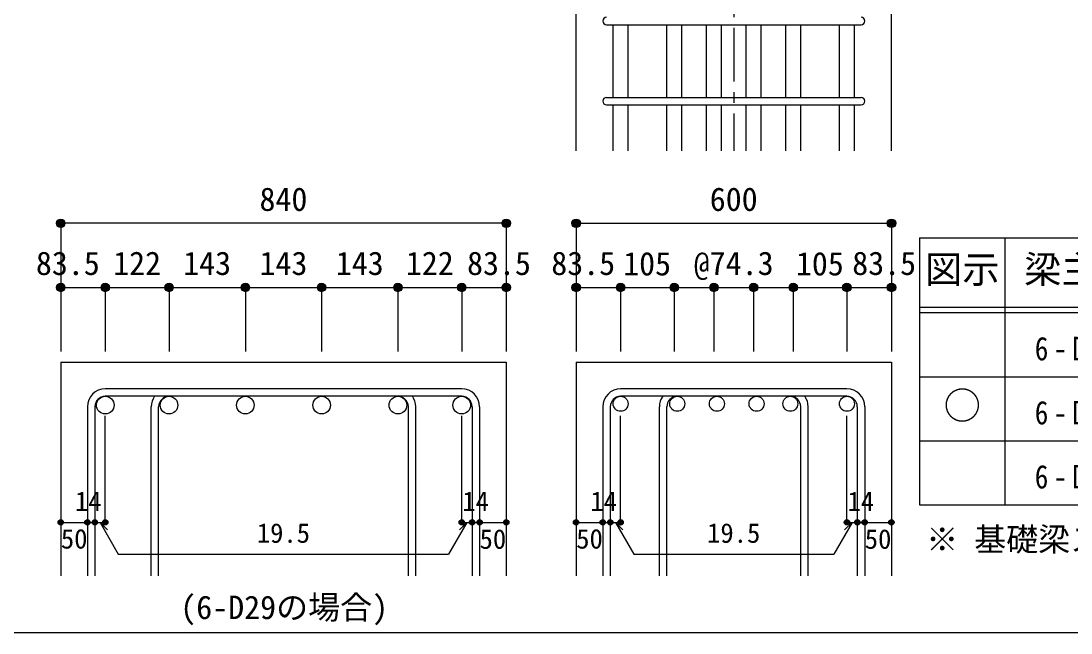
# Model space of a CAD drawing. Units: millimetres at full size, sheet at 1:20, with parts at other scales. Extents: x -3982 to 3969, y -2797 to 2801.
# Drawn here: x -719 to 1249, y -2797 to -1651 of the extents above; entities that cross this region are included whole.
import ezdxf
from ezdxf.enums import TextEntityAlignment as Align

# ---------------------------------------------------------------- set-up
doc = ezdxf.new("R2010")
doc.units = ezdxf.units.MM
doc.header["$LTSCALE"] = 20
doc.header["$PDMODE"] = 32
doc.header["$PDSIZE"] = 10
doc.linetypes.add('CHAIN1', pattern=[8, 5, -1, 1, -1])
for name, color, linetype in [('6-1_躯体線', 2, 'Continuous'), ('6-5_梁主筋', 7, 'Continuous'), ('6-6_S.T.P.', 7, 'Continuous'), ('6-7_文字', 7, 'Continuous'), ('6-D_寸法', 4, 'Continuous'), ('6-E_枠', 7, 'Continuous'), ('F-0_枠', 6, 'Continuous')]:
    doc.layers.add(name, color=color, linetype=linetype)
doc.styles.add('ＭＳ ゴシック', font='')
doc.styles.get('ＭＳ ゴシック').set_extended_font_data('MS Gothic')

msp = doc.modelspace()

# ---------------------------------------------------------------- linework, layer by layer
at = {"layer": '6-1_躯体線'}
for p, q in [((321.35, -1893.84), (321.35, -1493.84)), ((912.35, -1893.84), (912.35, -1493.84)), ((-644.51, -2289.67), (-644.51, -2689.67)), ((-644.51, -2289.67), (190.49, -2289.67)), ((190.49, -2289.67), (190.49, -2689.67)), ((321.35, -2289.67), (321.35, -2689.67)), ((321.35, -2289.67), (912.35, -2289.67)), ((912.35, -2289.67), (912.35, -2689.67))]:
    msp.add_line(p, q, dxfattribs=at)
at = {"layer": '6-5_梁主筋'}
for p, q in [((390.85, -1793.84), (390.85, -1657.84)), ((418.85, -1793.84), (418.85, -1657.84)), ((491.36, -1793.84), (491.36, -1657.84)), ((519.36, -1793.84), (519.36, -1657.84)), ((565.69, -1793.84), (565.69, -1657.84)), ((593.69, -1793.84), (593.69, -1657.84)), ((640.02, -1793.84), (640.02, -1657.84)), ((668.02, -1793.84), (668.02, -1657.84)), ((714.36, -1793.84), (714.36, -1657.84)), ((742.36, -1793.84), (742.36, -1657.84)), ((814.85, -1793.84), (814.85, -1657.84)), ((842.85, -1793.84), (842.85, -1657.84)), ((390.85, -1893.84), (390.85, -1807.84)), ((418.85, -1893.84), (418.85, -1807.84)), ((491.36, -1893.84), (491.36, -1807.84)), ((519.36, -1893.84), (519.36, -1807.84)), ((565.69, -1893.84), (565.69, -1807.84)), ((593.69, -1893.84), (593.69, -1807.84)), ((640.02, -1893.84), (640.02, -1807.84)), ((668.02, -1893.84), (668.02, -1807.84)), ((714.36, -1893.84), (714.36, -1807.84)), ((742.36, -1893.84), (742.36, -1807.84)), ((814.85, -1893.84), (814.85, -1807.84)), ((842.85, -1893.84), (842.85, -1807.84))]:
    msp.add_line(p, q, dxfattribs=at)
at = {"layer": '6-5_梁主筋', "color": 3}
for centre, radius in [((-561.01, -2370.17), 16.5), ((-441.51, -2370.17), 16.5), ((-298.51, -2370.17), 16.5), ((-155.51, -2370.17), 16.5), ((-12.51, -2370.17), 16.5), ((106.99, -2370.17), 16.5), ((404.85, -2367.67), 14), ((510.85, -2367.67), 14), ((585.19, -2367.67), 14), ((659.52, -2367.67), 14), ((722.85, -2367.67), 14), ((828.85, -2367.67), 14)]:
    msp.add_circle(centre, radius, dxfattribs=at)
at = {"layer": '6-6_S.T.P.'}
for p, q in [((378.35, -1657.84), (855.35, -1657.84)), ((378.35, -1793.84), (855.35, -1793.84)), ((378.35, -1807.84), (855.35, -1807.84)), ((106.99, -2339.67), (-561.01, -2339.67)), ((828.85, -2339.67), (404.85, -2339.67)), ((106.99, -2353.67), (-561.01, -2353.67)), ((828.85, -2353.67), (404.85, -2353.67)), ((-594.51, -2373.17), (-594.51, -2689.67)), ((-580.51, -2373.17), (-580.51, -2689.67)), ((-475.01, -2689.67), (-475.01, -2373.17)), ((-461.01, -2689.67), (-461.01, -2373.17)), ((6.99, -2689.67), (6.99, -2373.17)), ((20.99, -2689.67), (20.99, -2373.17)), ((126.49, -2373.17), (126.49, -2689.67)), ((140.49, -2373.17), (140.49, -2689.67)), ((371.35, -2373.17), (371.35, -2689.67)), ((385.35, -2373.17), (385.35, -2689.67)), ((477.35, -2689.67), (477.35, -2373.17)), ((491.35, -2689.67), (491.35, -2373.17)), ((742.35, -2689.67), (742.35, -2373.17)), ((756.35, -2689.67), (756.35, -2373.17)), ((848.35, -2373.17), (848.35, -2689.67)), ((862.35, -2373.17), (862.35, -2689.67))]:
    msp.add_line(p, q, dxfattribs=at)
for centre, radius, start, end in [((378.35, -1650.84), 7, 90, 270), ((855.35, -1650.84), 7, 270, 90), ((378.35, -1800.84), 7, 90, 270), ((855.35, -1800.84), 7, 270, 90), ((-561.01, -2373.17), 33.5, 90, 180), ((106.99, -2373.17), 33.5, 0, 90), ((404.85, -2373.17), 33.5, 90, 180), ((828.85, -2373.17), 33.5, 0, 90), ((-561.01, -2373.17), 19.5, 90, 180), ((-441.51, -2373.17), 33.5, 144.40235, 180), ((-441.51, -2373.17), 19.5, 90, 180), ((-12.51, -2373.17), 19.5, 0, 90), ((-12.51, -2373.17), 33.5, 0, 35.59765), ((106.99, -2373.17), 19.5, 0, 90), ((404.85, -2373.17), 19.5, 90, 180), ((510.85, -2373.17), 33.5, 144.40235, 180), ((510.85, -2373.17), 19.5, 90, 180), ((722.85, -2373.17), 19.5, 0, 90), ((722.85, -2373.17), 33.5, 0, 35.59765), ((828.85, -2373.17), 19.5, 0, 90)]:
    msp.add_arc(centre, radius, start, end, dxfattribs=at)
at = {"layer": '6-D_寸法', "linetype": 'CHAIN1'}
msp.add_line((616.85, -543.84), (616.85, -1893.84), dxfattribs=at)
at = {"layer": '6-D_寸法'}
for p, q in [((-644.51, -2029.67), (-644.51, -2149.67)), ((190.49, -2029.67), (-644.51, -2029.67)), ((190.49, -2029.67), (190.49, -2149.67)), ((321.35, -2029.67), (321.35, -2149.67)), ((321.35, -2029.67), (912.35, -2029.67)), ((912.35, -2029.67), (912.35, -2149.67)), ((-644.51, -2149.67), (-644.51, -2269.67)), ((-644.51, -2149.67), (-441.51, -2149.67)), ((-561.01, -2149.67), (-561.01, -2269.67)), ((-561.01, -2149.67), (-561.01, -2269.67)), ((-561.01, -2149.67), (-561.01, -2269.67)), ((-441.51, -2149.67), (-441.51, -2269.67)), ((-441.51, -2149.67), (-298.51, -2149.67)), ((-298.51, -2149.67), (-298.51, -2269.67)), ((-298.51, -2149.67), (-155.51, -2149.67)), ((-155.51, -2149.67), (-155.51, -2269.67)), ((-155.51, -2149.67), (-12.51, -2149.67)), ((-12.51, -2149.67), (-12.51, -2269.67)), ((106.99, -2149.67), (106.99, -2269.67)), ((106.99, -2149.67), (190.49, -2149.67)), ((106.99, -2149.67), (106.99, -2269.67)), ((190.49, -2149.67), (190.49, -2269.67)), ((321.35, -2149.67), (321.35, -2269.67)), ((321.35, -2149.67), (505.36, -2149.67)), ((404.85, -2149.67), (404.85, -2269.67)), ((404.85, -2149.67), (404.85, -2269.67)), ((505.36, -2149.67), (579.69, -2149.67)), ((505.36, -2149.67), (505.36, -2269.67)), ((579.69, -2149.67), (579.69, -2269.67)), ((579.69, -2149.67), (654.02, -2149.67)), ((654.02, -2149.67), (654.02, -2269.67)), ((654.02, -2149.67), (828.85, -2149.67)), ((728.36, -2149.67), (728.36, -2269.67)), ((828.85, -2149.67), (828.85, -2269.67)), ((828.85, -2149.67), (912.35, -2149.67)), ((828.85, -2149.67), (828.85, -2269.67)), ((912.35, -2149.67), (912.35, -2269.67)), ((-561.01, -2589.67), (-561.01, -2390.34)), ((106.99, -2589.67), (106.99, -2390.34)), ((404.85, -2589.67), (404.85, -2390.34)), ((828.85, -2589.67), (828.85, -2390.34)), ((-644.51, -2589.67), (-594.51, -2589.67)), ((-594.51, -2589.67), (-561.01, -2589.67)), ((-570.76, -2589.67), (-556.62, -2603.81)), ((-570.76, -2589.67), (-536.54, -2648.95)), ((116.74, -2589.67), (82.52, -2648.95)), ((116.74, -2589.67), (102.6, -2603.81)), ((106.99, -2589.67), (190.49, -2589.67)), ((126.49, -2589.67), (140.49, -2589.67)), ((321.35, -2589.67), (371.35, -2589.67)), ((371.35, -2589.67), (404.85, -2589.67)), ((395.1, -2589.67), (409.25, -2603.81)), ((395.1, -2589.67), (429.33, -2648.95)), ((838.6, -2589.67), (804.38, -2648.95)), ((838.6, -2589.67), (824.46, -2603.81)), ((828.85, -2589.67), (912.35, -2589.67)), ((848.35, -2589.67), (862.35, -2589.67)), ((-536.54, -2648.95), (82.52, -2648.95)), ((429.33, -2648.95), (804.38, -2648.95))]:
    msp.add_line(p, q, dxfattribs=at)
for points in [[(190.49, -2029.67), (190.49, -2149.67), (190.49, -2269.67)], [(912.35, -2029.67), (912.35, -2149.67), (912.35, -2269.67)], [(-12.51, -2149.67), (106.99, -2149.67), (106.99, -2269.67)]]:
    msp.add_lwpolyline(points, dxfattribs=at)
for centre, radius in [((-644.51, -2029.67), 8), ((-644.51, -2029.67), 7.2), ((-644.51, -2029.67), 6.4), ((-644.51, -2029.67), 5.6), ((-644.51, -2029.67), 4.8), ((-644.51, -2029.67), 4), ((-644.51, -2029.67), 3.2), ((190.49, -2029.67), 8), ((190.49, -2029.67), 7.2), ((190.49, -2029.67), 6.4), ((190.49, -2029.67), 5.6), ((190.49, -2029.67), 4.8), ((190.49, -2029.67), 4), ((190.49, -2029.67), 3.2), ((321.35, -2029.67), 8), ((321.35, -2029.67), 7.2), ((321.35, -2029.67), 6.4), ((321.35, -2029.67), 5.6), ((321.35, -2029.67), 4.8), ((321.35, -2029.67), 4), ((321.35, -2029.67), 3.2), ((912.35, -2029.67), 8), ((912.35, -2029.67), 7.2), ((912.35, -2029.67), 6.4), ((912.35, -2029.67), 5.6), ((912.35, -2029.67), 4.8), ((912.35, -2029.67), 4), ((912.35, -2029.67), 3.2), ((-644.51, -2029.67), 2.4), ((-644.51, -2029.67), 1.6), ((-644.51, -2029.67), 0.8), ((190.49, -2029.67), 2.4), ((190.49, -2029.67), 1.6), ((190.49, -2029.67), 0.8), ((321.35, -2029.67), 2.4), ((321.35, -2029.67), 1.6), ((321.35, -2029.67), 0.8), ((912.35, -2029.67), 2.4), ((912.35, -2029.67), 1.6), ((912.35, -2029.67), 0.8), ((-644.51, -2149.67), 8), ((-644.51, -2149.67), 7.2), ((-644.51, -2149.67), 6.4), ((-644.51, -2149.67), 5.6), ((-644.51, -2149.67), 4.8), ((-561.01, -2149.67), 8), ((-561.01, -2149.67), 7.2), ((-561.01, -2149.67), 6.4), ((-561.01, -2149.67), 5.6), ((-561.01, -2149.67), 4.8), ((-441.51, -2149.67), 8), ((-441.51, -2149.67), 7.2), ((-441.51, -2149.67), 6.4), ((-441.51, -2149.67), 5.6), ((-441.51, -2149.67), 4.8), ((-298.51, -2149.67), 8), ((-298.51, -2149.67), 7.2), ((-298.51, -2149.67), 6.4), ((-298.51, -2149.67), 5.6), ((-298.51, -2149.67), 4.8), ((-155.51, -2149.67), 8), ((-155.51, -2149.67), 7.2), ((-155.51, -2149.67), 6.4), ((-155.51, -2149.67), 5.6), ((-155.51, -2149.67), 4.8), ((-12.51, -2149.67), 8), ((-12.51, -2149.67), 7.2), ((-12.51, -2149.67), 6.4), ((-12.51, -2149.67), 5.6), ((-12.51, -2149.67), 4.8), ((106.99, -2149.67), 8), ((106.99, -2149.67), 7.2), ((106.99, -2149.67), 6.4), ((106.99, -2149.67), 5.6), ((106.99, -2149.67), 4.8), ((190.49, -2149.67), 8), ((190.49, -2149.67), 7.2), ((190.49, -2149.67), 6.4), ((190.49, -2149.67), 5.6), ((190.49, -2149.67), 4.8), ((321.35, -2149.67), 8), ((321.35, -2149.67), 7.2), ((321.35, -2149.67), 6.4), ((321.35, -2149.67), 5.6), ((321.35, -2149.67), 4.8), ((404.85, -2149.67), 8), ((404.85, -2149.67), 7.2), ((404.85, -2149.67), 6.4), ((404.85, -2149.67), 5.6), ((404.85, -2149.67), 4.8), ((505.36, -2149.67), 8), ((505.36, -2149.67), 7.2), ((505.36, -2149.67), 6.4), ((505.36, -2149.67), 5.6), ((505.36, -2149.67), 4.8), ((579.69, -2149.67), 8), ((579.69, -2149.67), 7.2), ((579.69, -2149.67), 6.4), ((579.69, -2149.67), 5.6), ((579.69, -2149.67), 4.8), ((654.02, -2149.67), 8), ((654.02, -2149.67), 7.2), ((654.02, -2149.67), 6.4), ((654.02, -2149.67), 5.6), ((654.02, -2149.67), 4.8), ((728.36, -2149.67), 8), ((728.36, -2149.67), 7.2), ((728.36, -2149.67), 6.4), ((728.36, -2149.67), 5.6), ((728.36, -2149.67), 4.8), ((828.85, -2149.67), 8), ((828.85, -2149.67), 7.2), ((828.85, -2149.67), 6.4), ((828.85, -2149.67), 5.6), ((828.85, -2149.67), 4.8), ((912.35, -2149.67), 8), ((912.35, -2149.67), 7.2), ((912.35, -2149.67), 6.4), ((912.35, -2149.67), 5.6), ((912.35, -2149.67), 4.8), ((-644.51, -2149.67), 4), ((-644.51, -2149.67), 3.2), ((-644.51, -2149.67), 2.4), ((-644.51, -2149.67), 1.6), ((-644.51, -2149.67), 0.8), ((-561.01, -2149.67), 4), ((-561.01, -2149.67), 3.2), ((-561.01, -2149.67), 2.4), ((-561.01, -2149.67), 1.6), ((-561.01, -2149.67), 0.8), ((-441.51, -2149.67), 4), ((-441.51, -2149.67), 3.2), ((-441.51, -2149.67), 2.4), ((-441.51, -2149.67), 1.6), ((-441.51, -2149.67), 0.8), ((-298.51, -2149.67), 4), ((-298.51, -2149.67), 3.2), ((-298.51, -2149.67), 2.4), ((-298.51, -2149.67), 1.6), ((-298.51, -2149.67), 0.8), ((-155.51, -2149.67), 4), ((-155.51, -2149.67), 3.2), ((-155.51, -2149.67), 2.4), ((-155.51, -2149.67), 1.6), ((-155.51, -2149.67), 0.8), ((-12.51, -2149.67), 4), ((-12.51, -2149.67), 3.2), ((-12.51, -2149.67), 2.4), ((-12.51, -2149.67), 1.6), ((-12.51, -2149.67), 0.8), ((106.99, -2149.67), 4), ((106.99, -2149.67), 3.2), ((106.99, -2149.67), 2.4), ((106.99, -2149.67), 1.6), ((106.99, -2149.67), 0.8), ((190.49, -2149.67), 4), ((190.49, -2149.67), 3.2), ((190.49, -2149.67), 2.4), ((190.49, -2149.67), 1.6), ((190.49, -2149.67), 0.8), ((321.35, -2149.67), 4), ((321.35, -2149.67), 3.2), ((321.35, -2149.67), 2.4), ((321.35, -2149.67), 1.6), ((321.35, -2149.67), 0.8), ((404.85, -2149.67), 4), ((404.85, -2149.67), 3.2), ((404.85, -2149.67), 2.4), ((404.85, -2149.67), 1.6), ((404.85, -2149.67), 0.8), ((505.36, -2149.67), 4), ((505.36, -2149.67), 3.2), ((505.36, -2149.67), 2.4), ((505.36, -2149.67), 1.6), ((505.36, -2149.67), 0.8), ((579.69, -2149.67), 4), ((579.69, -2149.67), 3.2), ((579.69, -2149.67), 2.4), ((579.69, -2149.67), 1.6), ((579.69, -2149.67), 0.8), ((654.02, -2149.67), 4), ((654.02, -2149.67), 3.2), ((654.02, -2149.67), 2.4), ((654.02, -2149.67), 1.6), ((654.02, -2149.67), 0.8), ((728.36, -2149.67), 4), ((728.36, -2149.67), 3.2), ((728.36, -2149.67), 2.4), ((728.36, -2149.67), 1.6), ((728.36, -2149.67), 0.8), ((828.85, -2149.67), 4), ((828.85, -2149.67), 3.2), ((828.85, -2149.67), 2.4), ((828.85, -2149.67), 1.6), ((828.85, -2149.67), 0.8), ((912.35, -2149.67), 4), ((912.35, -2149.67), 3.2), ((912.35, -2149.67), 2.4), ((912.35, -2149.67), 1.6), ((912.35, -2149.67), 0.8), ((-644.51, -2589.67), 4), ((-644.51, -2589.67), 3.6), ((-644.51, -2589.67), 3.2), ((-644.51, -2589.67), 2.8), ((-644.51, -2589.67), 2.4), ((-644.51, -2589.67), 2), ((-644.51, -2589.67), 1.6), ((-644.51, -2589.67), 1.2), ((-644.51, -2589.67), 0.8), ((-644.51, -2589.67), 0.4), ((-594.51, -2589.67), 4), ((-594.51, -2589.67), 3.6), ((-594.51, -2589.67), 3.2), ((-594.51, -2589.67), 2.8), ((-594.51, -2589.67), 2.4), ((-594.51, -2589.67), 2), ((-594.51, -2589.67), 1.6), ((-594.51, -2589.67), 1.2), ((-594.51, -2589.67), 0.8), ((-594.51, -2589.67), 0.4), ((-580.51, -2589.67), 4), ((-580.51, -2589.67), 3.6), ((-580.51, -2589.67), 3.2), ((-580.51, -2589.67), 2.8), ((-580.51, -2589.67), 2.4), ((-580.51, -2589.67), 2), ((-580.51, -2589.67), 1.6), ((-580.51, -2589.67), 1.2), ((-580.51, -2589.67), 0.8), ((-580.51, -2589.67), 0.4), ((-561.01, -2589.67), 4), ((-561.01, -2589.67), 3.6), ((-561.01, -2589.67), 3.2), ((-561.01, -2589.67), 2.8), ((-561.01, -2589.67), 2.4), ((-561.01, -2589.67), 2), ((-561.01, -2589.67), 1.6), ((-561.01, -2589.67), 1.2), ((-561.01, -2589.67), 0.8), ((-561.01, -2589.67), 0.4), ((106.99, -2589.67), 4), ((106.99, -2589.67), 3.6), ((106.99, -2589.67), 3.2), ((106.99, -2589.67), 2.8), ((106.99, -2589.67), 2.4), ((106.99, -2589.67), 2), ((106.99, -2589.67), 1.6), ((106.99, -2589.67), 1.2), ((106.99, -2589.67), 0.8), ((106.99, -2589.67), 0.4), ((126.49, -2589.67), 4), ((126.49, -2589.67), 3.6), ((126.49, -2589.67), 3.2), ((126.49, -2589.67), 2.8), ((126.49, -2589.67), 2.4), ((126.49, -2589.67), 2), ((126.49, -2589.67), 1.6), ((126.49, -2589.67), 1.2), ((126.49, -2589.67), 0.8), ((126.49, -2589.67), 0.4), ((140.49, -2589.67), 4), ((140.49, -2589.67), 3.6), ((140.49, -2589.67), 3.2), ((140.49, -2589.67), 2.8), ((140.49, -2589.67), 2.4), ((140.49, -2589.67), 2), ((140.49, -2589.67), 1.6), ((140.49, -2589.67), 1.2), ((140.49, -2589.67), 0.8), ((140.49, -2589.67), 0.4), ((190.49, -2589.67), 4), ((190.49, -2589.67), 3.6), ((190.49, -2589.67), 3.2), ((190.49, -2589.67), 2.8), ((190.49, -2589.67), 2.4), ((190.49, -2589.67), 2), ((190.49, -2589.67), 1.6), ((190.49, -2589.67), 1.2), ((190.49, -2589.67), 0.8), ((190.49, -2589.67), 0.4), ((321.35, -2589.67), 4), ((321.35, -2589.67), 3.6), ((321.35, -2589.67), 3.2), ((321.35, -2589.67), 2.8), ((321.35, -2589.67), 2.4), ((321.35, -2589.67), 2), ((321.35, -2589.67), 1.6), ((321.35, -2589.67), 1.2), ((321.35, -2589.67), 0.8), ((321.35, -2589.67), 0.4), ((371.35, -2589.67), 4), ((371.35, -2589.67), 3.6), ((371.35, -2589.67), 3.2), ((371.35, -2589.67), 2.8), ((371.35, -2589.67), 2.4), ((371.35, -2589.67), 2), ((371.35, -2589.67), 1.6), ((371.35, -2589.67), 1.2), ((371.35, -2589.67), 0.8), ((371.35, -2589.67), 0.4), ((385.35, -2589.67), 4), ((385.35, -2589.67), 3.6), ((385.35, -2589.67), 3.2), ((385.35, -2589.67), 2.8), ((385.35, -2589.67), 2.4), ((385.35, -2589.67), 2), ((385.35, -2589.67), 1.6), ((385.35, -2589.67), 1.2), ((385.35, -2589.67), 0.8), ((385.35, -2589.67), 0.4), ((404.85, -2589.67), 4), ((404.85, -2589.67), 3.6), ((404.85, -2589.67), 3.2), ((404.85, -2589.67), 2.8), ((404.85, -2589.67), 2.4), ((404.85, -2589.67), 2), ((404.85, -2589.67), 1.6), ((404.85, -2589.67), 1.2), ((404.85, -2589.67), 0.8), ((404.85, -2589.67), 0.4), ((828.85, -2589.67), 4), ((828.85, -2589.67), 3.6), ((828.85, -2589.67), 3.2), ((828.85, -2589.67), 2.8), ((828.85, -2589.67), 2.4), ((828.85, -2589.67), 2), ((828.85, -2589.67), 1.6), ((828.85, -2589.67), 1.2), ((828.85, -2589.67), 0.8), ((828.85, -2589.67), 0.4), ((848.35, -2589.67), 4), ((848.35, -2589.67), 3.6), ((848.35, -2589.67), 3.2), ((848.35, -2589.67), 2.8), ((848.35, -2589.67), 2.4), ((848.35, -2589.67), 2), ((848.35, -2589.67), 1.6), ((848.35, -2589.67), 1.2), ((848.35, -2589.67), 0.8), ((848.35, -2589.67), 0.4), ((862.35, -2589.67), 4), ((862.35, -2589.67), 3.6), ((862.35, -2589.67), 3.2), ((862.35, -2589.67), 2.8), ((862.35, -2589.67), 2.4), ((862.35, -2589.67), 2), ((862.35, -2589.67), 1.6), ((862.35, -2589.67), 1.2), ((862.35, -2589.67), 0.8), ((862.35, -2589.67), 0.4), ((912.35, -2589.67), 4), ((912.35, -2589.67), 3.6), ((912.35, -2589.67), 3.2), ((912.35, -2589.67), 2.8), ((912.35, -2589.67), 2.4), ((912.35, -2589.67), 2), ((912.35, -2589.67), 1.6), ((912.35, -2589.67), 1.2), ((912.35, -2589.67), 0.8), ((912.35, -2589.67), 0.4)]:
    msp.add_circle(centre, radius, dxfattribs=at)
at = {"layer": '6-D_寸法', "color": 7}
for p in [(-644.51, -2029.67), (190.49, -2029.67), (321.35, -2029.67), (912.35, -2029.67), (-644.51, -2149.67), (-561.01, -2149.67), (-441.51, -2149.67), (-298.51, -2149.67), (-155.51, -2149.67), (-12.51, -2149.67), (106.99, -2149.67), (190.49, -2149.67), (321.35, -2149.67), (404.85, -2149.67), (505.36, -2149.67), (579.69, -2149.67), (654.02, -2149.67), (728.36, -2149.67), (828.85, -2149.67), (912.35, -2149.67), (-644.51, -2589.67), (-594.51, -2589.67), (-580.51, -2589.67), (-561.01, -2589.67), (106.99, -2589.67), (126.49, -2589.67), (140.49, -2589.67), (190.49, -2589.67), (321.35, -2589.67), (371.35, -2589.67), (385.35, -2589.67), (404.85, -2589.67), (828.85, -2589.67), (848.35, -2589.67), (862.35, -2589.67), (912.35, -2589.67)]:
    msp.add_point(p, dxfattribs=at)
at = {"layer": '6-E_枠', "color": 3}
for p, q in [((965.14, -2056.95), (965.14, -2556.95)), ((965.14, -2056.95), (2406.83, -2056.95)), ((965.14, -2556.95), (2406.83, -2556.95))]:
    msp.add_line(p, q, dxfattribs=at)
at = {"layer": '6-E_枠'}
for p, q in [((1125.14, -2056.95), (1125.14, -2556.95)), ((965.14, -2186.95), (2406.83, -2186.95)), ((965.14, -2196.95), (2406.83, -2196.95)), ((965.14, -2316.95), (2406.83, -2316.95)), ((965.14, -2436.95), (2406.83, -2436.95))]:
    msp.add_line(p, q, dxfattribs=at)
at = {"layer": 'F-0_枠'}
msp.add_line((3969.4, -2796.83), (-3981.92, -2796.83), dxfattribs=at)

# ---------------------------------------------------------------- texts
at = {"layer": '6-7_文字', "color": 2, "style": 'ＭＳ ゴシック'}
for s, p in [('梁主筋', (1160.98, -2156.95)), ('図示', (975.14, -2156.95)), ('○', (1010.14, -2411.95))]:
    msp.add_text(s, height=51.32, dxfattribs=at).set_placement(p, align=Align.BOTTOM_LEFT)
at = {"layer": '6-7_文字', "style": 'ＭＳ ゴシック'}
for s, p in [('※ 基礎梁スターラップ     D13 @150', (977.51, -2656.67)), ('(6-D29の場合)', (-420.43, -2784.01))]:
    msp.add_text(s, height=43.99, dxfattribs=at).set_placement(p, align=Align.BOTTOM_LEFT)
at = {"layer": '6-7_文字', "char_height": 43.99, "attachment_point": 7, "style": 'ＭＳ ゴシック'}
for s, insert in [('\\T1.38;\\W0.85;6-D22', (1180.98, -2286.95)), ('\\T1.38;\\W0.85;6-D25', (1180.98, -2406.95)), ('\\T1.38;\\W0.85;6-D29', (1180.98, -2526.95))]:
    msp.add_mtext(s, dxfattribs=dict(at, insert=insert))
at = {"layer": '6-D_寸法', "style": 'ＭＳ ゴシック'}
for s, height, p in [('840', 43.99, (-272.01, -2019.67)), ('600', 43.99, (571.85, -2019.67)), ('83.5', 43.99, (-691.01, -2139.67)), ('122', 43.99, (-546.26, -2139.67)), ('143', 43.99, (-415.01, -2139.67)), ('143', 43.99, (-272.01, -2139.67)), ('143', 43.99, (-129.01, -2139.67)), ('122', 43.99, (2.24, -2139.67)), ('83.5', 43.99, (116.99, -2139.67)), ('83.5', 43.99, (274.85, -2139.67)), ('105', 43.99, (409.54, -2140.47)), ('@74.3', 43.99, (541.86, -2139.67)), ('105', 43.99, (733.29, -2140.47)), ('83.5', 43.99, (838.85, -2139.67)), ('14', 36.66, (-617.82, -2579.6)), ('14', 36.66, (108.1, -2579.67)), ('14', 36.66, (348.04, -2579.6)), ('14', 36.66, (829.97, -2579.67)), ('19.5', 36.66, (-277.01, -2638.95)), ('19.5', 36.66, (566.85, -2638.95)), ('50', 36.66, (-644.26, -2649.77)), ('50', 36.66, (140.48, -2650.22)), ('50', 36.66, (321.61, -2649.77)), ('50', 36.66, (862.35, -2650.22))]:
    msp.add_text(s, height=height, dxfattribs=at).set_placement(p, align=Align.BOTTOM_LEFT)

doc.saveas('drawing.dxf')
